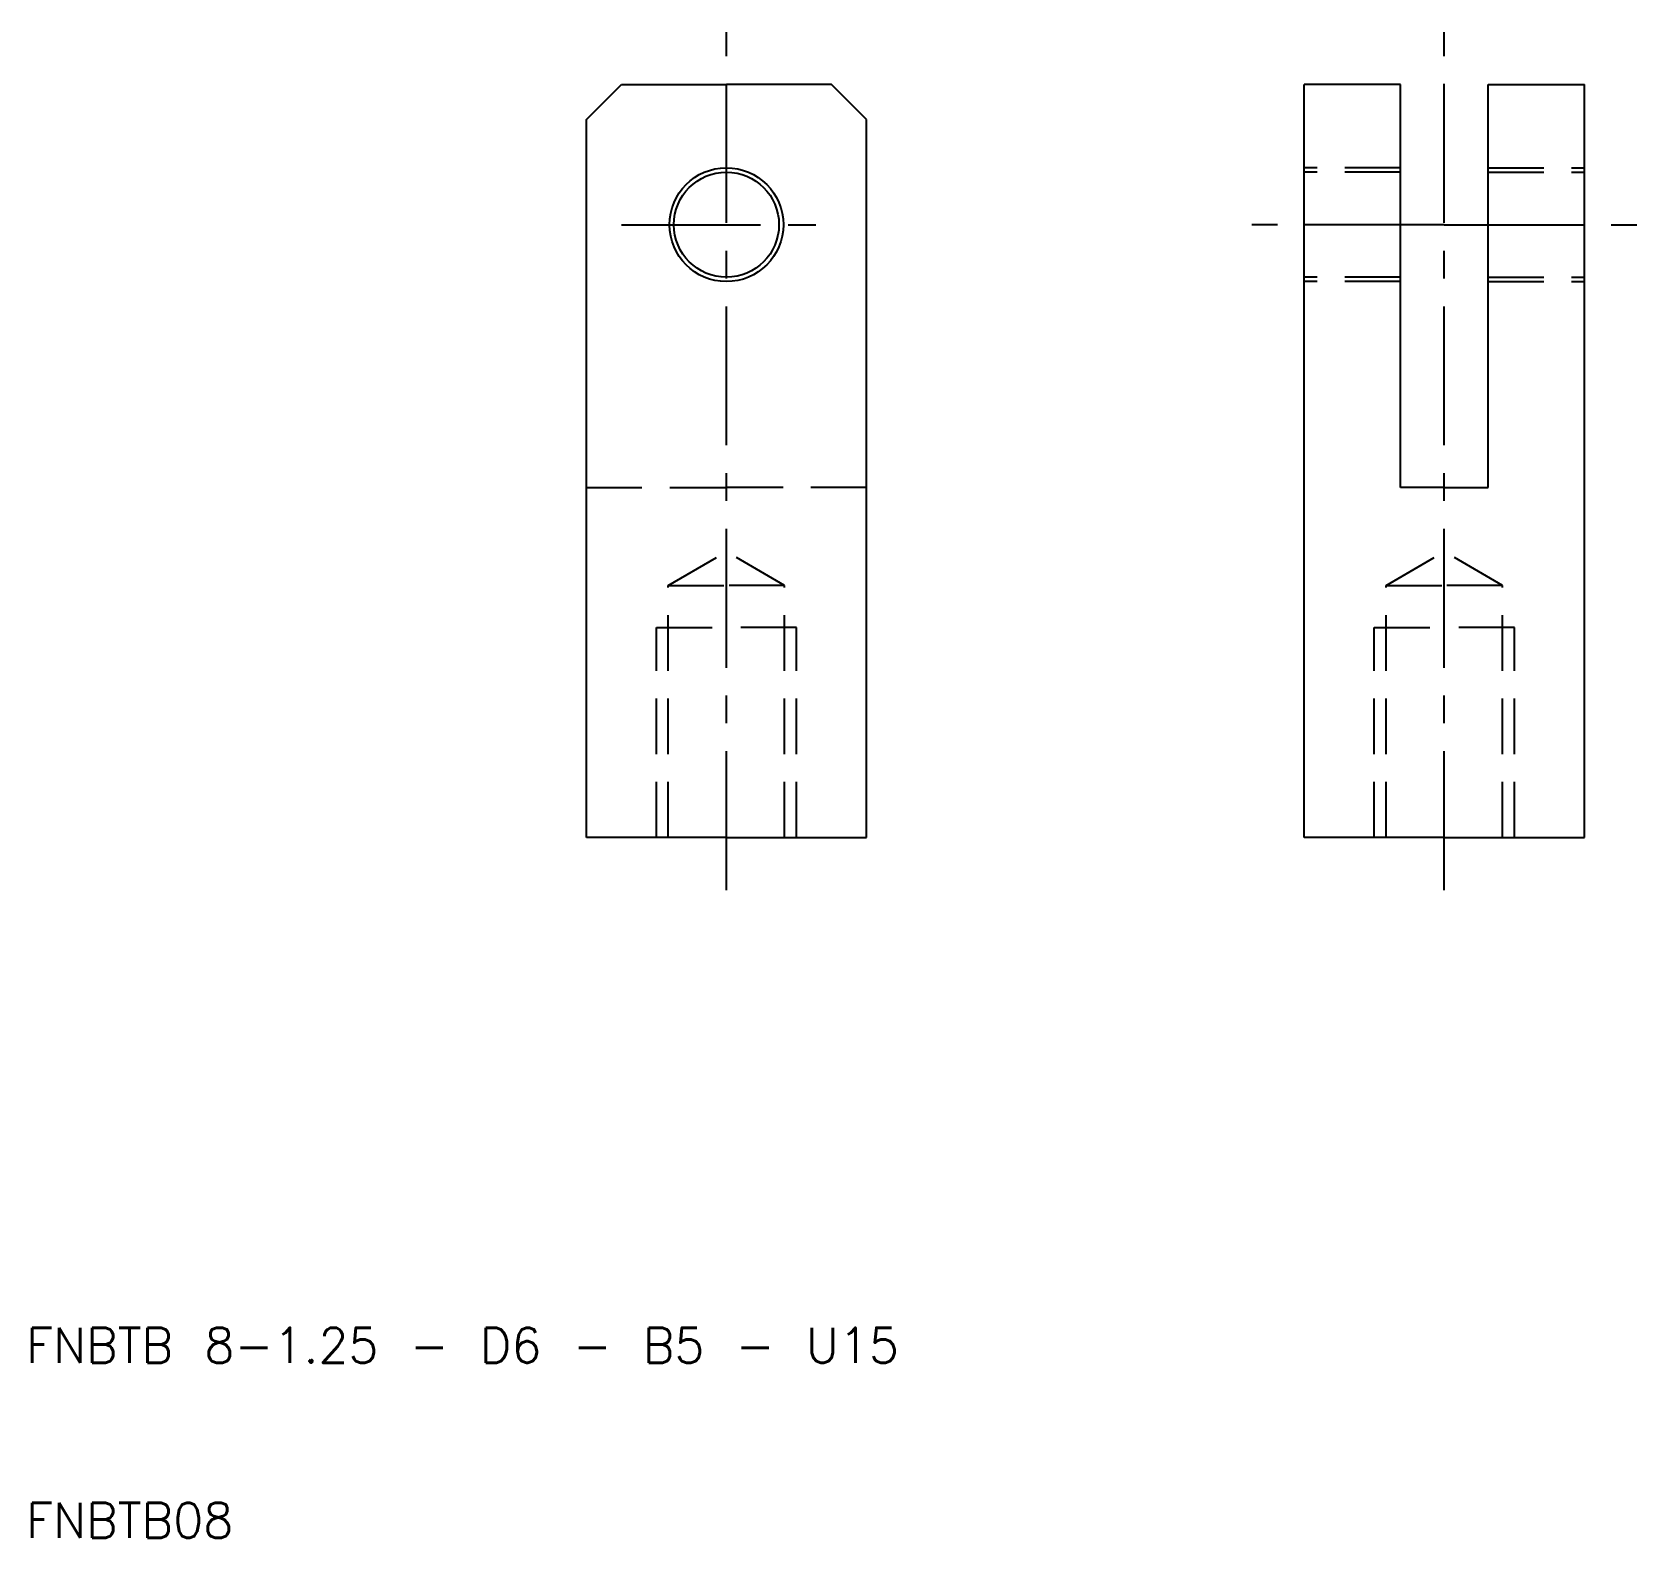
# Model space of a CAD drawing. Extents: x 10.3 to 102, y 10 to 96.
import ezdxf

# ---------------------------------------------------------------- set-up
doc = ezdxf.new("R2010")
doc.units = 0
doc.header["$LTSCALE"] = 0.25
doc.linetypes.add('CENTER', pattern=[50.8, 31.75, -6.35, 6.35, -6.35])
doc.linetypes.add('DASHED', pattern=[19.05, 12.7, -6.35])
doc.layers.get('0').update_dxf_attribs({"linetype": 'CONTINUOUS'})
doc.layers.add('CENTER', color=1, linetype='CENTER')
doc.styles.get("Standard").update_dxf_attribs({"font": 'txt.shx', "bigfont": 'extfont.shx'})

msp = doc.modelspace()

# ---------------------------------------------------------------- linework, layer by layer
at = {"color": 7, "linetype": 'CONTINUOUS'}
for p, q in [((42, 91), (44, 93)), ((44, 93), (50, 93)), ((56, 93), (50, 93)), ((58, 91), (56, 93)), ((83, 50), (83, 93)), ((88.5, 93), (83, 93)), ((88.5, 70), (88.5, 93)), ((93.5, 70), (93.5, 93)), ((93.5, 93), (99, 93)), ((99, 50), (99, 93)), ((42, 50), (42, 91)), ((58, 50), (58, 91)), ((91, 70), (88.5, 70)), ((91, 70), (93.5, 70)), ((50, 50), (42, 50)), ((50, 50), (58, 50)), ((91, 50), (83, 50)), ((91, 50), (99, 50))]:
    msp.add_line(p, q, dxfattribs=at)
at = {"color": 3, "linetype": 'DASHED'}
for p, q in [((88.5, 88.25), (83, 88.25)), ((88.5, 88), (83, 88)), ((93.5, 88.25), (99, 88.25)), ((93.5, 88), (99, 88)), ((88.5, 82), (83, 82)), ((88.5, 81.75), (83, 81.75)), ((93.5, 82), (99, 82)), ((93.5, 81.75), (99, 81.75)), ((42, 70), (50, 70)), ((58, 70), (50, 70)), ((46.6765, 64.4), (50, 66.3188)), ((53.3235, 64.4), (50, 66.3188)), ((87.6765, 64.4), (91, 66.3188)), ((94.3235, 64.4), (91, 66.3188)), ((46.6765, 50), (46.6765, 64.4)), ((46.6765, 64.4), (50, 64.4)), ((53.3235, 64.4), (50, 64.4)), ((53.3235, 50), (53.3235, 64.4)), ((87.6765, 50), (87.6765, 64.4)), ((87.6765, 64.4), (91, 64.4)), ((94.3235, 64.4), (91, 64.4)), ((94.3235, 50), (94.3235, 64.4)), ((46, 50), (46, 62)), ((46, 62), (50, 62)), ((54, 62), (50, 62)), ((54, 50), (54, 62)), ((87, 50), (87, 62)), ((87, 62), (91, 62)), ((95, 62), (91, 62)), ((95, 50), (95, 62))]:
    msp.add_line(p, q, dxfattribs=at)
at = {"color": 7, "linetype": 'CONTINUOUS'}
for radius in [3.25, 3]:
    msp.add_circle((50, 85), radius, dxfattribs=at)
at = {"layer": 'CENTER', "color": 1, "linetype": 'CENTER'}
for p, q in [((50, 47), (50, 96)), ((91, 47), (91, 96)), ((44, 85), (56, 85)), ((91, 85), (80, 85)), ((91, 85), (102, 85))]:
    msp.add_line(p, q, dxfattribs=at)

# ---------------------------------------------------------------- texts
for s, p in [('FNBTB 8-1.25 - D6 - B5 - U15', (10, 20)), ('FNBTB08', (10, 10))]:
    msp.add_text(s, height=2).set_placement(p)

doc.saveas('drawing.dxf')
